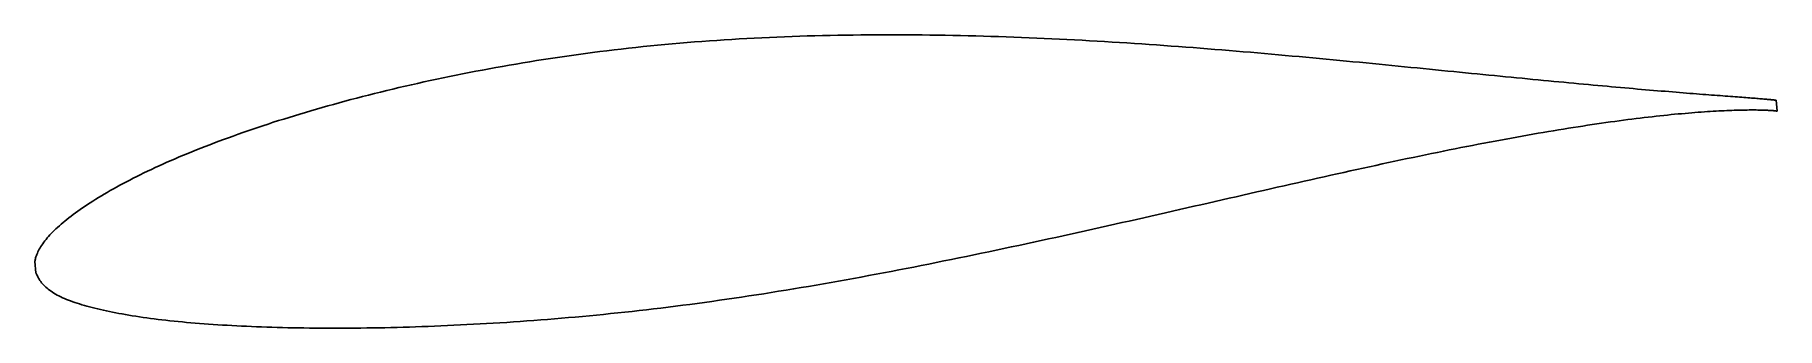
# Model space of a CAD drawing. Header units: metres. Extents: x -26.8 to 53.7, y -5.2 to 8.4.
import ezdxf

# ---------------------------------------------------------------- set-up
doc = ezdxf.new("R2010")
doc.units = ezdxf.units.M

msp = doc.modelspace()

# ---------------------------------------------------------------- linework, layer by layer
msp.add_lwpolyline([(53.649, 5.324), (53.648, 5.325), (53.643, 5.326), (53.635, 5.327), (53.624, 5.329), (53.61, 5.331), (53.593, 5.334), (53.572, 5.336), (53.549, 5.339), (53.522, 5.342), (53.493, 5.345), (53.46, 5.349), (53.424, 5.353), (53.385, 5.357), (53.343, 5.361), (53.298, 5.365), (53.25, 5.369), (53.198, 5.374), (53.144, 5.379), (53.087, 5.384), (53.026, 5.389), (52.963, 5.394), (52.896, 5.399), (52.826, 5.405), (52.754, 5.411), (52.678, 5.417), (52.599, 5.423), (52.517, 5.429), (52.432, 5.436), (52.345, 5.443), (52.254, 5.45), (52.16, 5.457), (52.063, 5.464), (51.963, 5.472), (51.86, 5.479), (51.754, 5.487), (51.646, 5.496), (51.534, 5.504), (51.419, 5.513), (51.301, 5.521), (51.181, 5.531), (51.057, 5.54), (50.931, 5.549), (50.802, 5.559), (50.669, 5.569), (50.534, 5.58), (50.396, 5.59), (50.255, 5.601), (50.111, 5.612), (49.965, 5.624), (49.815, 5.635), (49.663, 5.647), (49.508, 5.66), (49.35, 5.672), (49.189, 5.685), (49.026, 5.698), (48.86, 5.712), (48.691, 5.726), (48.519, 5.74), (48.344, 5.754), (48.167, 5.769), (47.987, 5.784), (47.804, 5.8), (47.619, 5.815), (47.431, 5.831), (47.241, 5.848), (47.047, 5.864), (46.851, 5.882), (46.653, 5.899), (46.452, 5.917), (46.248, 5.935), (46.042, 5.954), (45.833, 5.973), (45.622, 5.992), (45.408, 6.011), (45.191, 6.031), (44.972, 6.051), (44.751, 6.072), (44.527, 6.092), (44.301, 6.114), (44.073, 6.135), (43.842, 6.157), (43.608, 6.179), (43.372, 6.201), (43.134, 6.224), (42.894, 6.247), (42.651, 6.27), (42.406, 6.294), (42.159, 6.318), (41.909, 6.342), (41.657, 6.366), (41.403, 6.391), (41.147, 6.416), (40.889, 6.442), (40.628, 6.467), (40.366, 6.493), (40.101, 6.519), (39.834, 6.546), (39.565, 6.572), (39.294, 6.599), (39.021, 6.626), (38.746, 6.653), (38.469, 6.681), (38.19, 6.709), (37.909, 6.736), (37.626, 6.764), (37.342, 6.793), (37.055, 6.821), (36.767, 6.85), (36.476, 6.879), (36.184, 6.908), (35.89, 6.936), (35.595, 6.966), (35.297, 6.995), (34.998, 7.024), (34.697, 7.053), (34.395, 7.083), (34.091, 7.112), (33.785, 7.141), (33.478, 7.171), (33.169, 7.2), (32.858, 7.229), (32.546, 7.259), (32.233, 7.288), (31.918, 7.317), (31.602, 7.346), (31.284, 7.375), (30.965, 7.404), (30.644, 7.433), (30.322, 7.461), (29.999, 7.49), (29.675, 7.518), (29.349, 7.546), (29.022, 7.574), (28.694, 7.602), (28.364, 7.629), (28.034, 7.656), (27.702, 7.683), (27.37, 7.709), (27.036, 7.736), (26.701, 7.762), (26.365, 7.788), (26.028, 7.813), (25.69, 7.838), (25.351, 7.862), (25.011, 7.886), (24.671, 7.91), (24.329, 7.934), (23.987, 7.956), (23.644, 7.979), (23.3, 8), (22.955, 8.022), (22.61, 8.043), (22.264, 8.063), (21.917, 8.083), (21.57, 8.102), (21.221, 8.12), (20.873, 8.138), (20.524, 8.156), (20.174, 8.173), (19.824, 8.188), (19.473, 8.204), (19.122, 8.219), (18.771, 8.233), (18.419, 8.246), (18.066, 8.259), (17.714, 8.271), (17.361, 8.282), (17.008, 8.293), (16.654, 8.303), (16.3, 8.312), (15.946, 8.32), (15.592, 8.328), (15.238, 8.334), (14.884, 8.34), (14.53, 8.345), (14.175, 8.349), (13.821, 8.353), (13.466, 8.355), (13.112, 8.357), (12.757, 8.358), (12.403, 8.358), (12.049, 8.357), (11.695, 8.354), (11.341, 8.352), (10.987, 8.348), (10.634, 8.343), (10.281, 8.337), (9.928, 8.33), (9.575, 8.322), (9.223, 8.313), (8.871, 8.303), (8.52, 8.292), (8.169, 8.28), (7.818, 8.267), (7.468, 8.253), (7.118, 8.238), (6.769, 8.222), (6.421, 8.205), (6.073, 8.186), (5.726, 8.167), (5.379, 8.146), (5.033, 8.124), (4.688, 8.101), (4.343, 8.077), (3.999, 8.052), (3.656, 8.025), (3.314, 7.998), (2.973, 7.969), (2.632, 7.939), (2.292, 7.908), (1.954, 7.876), (1.616, 7.843), (1.279, 7.809), (0.943, 7.774), (0.608, 7.737), (0.275, 7.699), (-0.058, 7.66), (-0.39, 7.621), (-0.72, 7.58), (-1.05, 7.538), (-1.378, 7.494), (-1.705, 7.45), (-2.031, 7.405), (-2.356, 7.358), (-2.679, 7.311), (-3.001, 7.262), (-3.322, 7.213), (-3.641, 7.162), (-3.959, 7.111), (-4.276, 7.058), (-4.591, 7.005), (-4.905, 6.951), (-5.218, 6.896), (-5.529, 6.84), (-5.838, 6.784), (-6.147, 6.726), (-6.453, 6.668), (-6.758, 6.608), (-7.061, 6.548), (-7.363, 6.488), (-7.663, 6.426), (-7.962, 6.364), (-8.259, 6.302), (-8.554, 6.238), (-8.847, 6.174), (-9.139, 6.11), (-9.429, 6.044), (-9.717, 5.978), (-10.004, 5.911), (-10.288, 5.844), (-10.571, 5.776), (-10.852, 5.707), (-11.131, 5.638), (-11.408, 5.568), (-11.684, 5.498), (-11.957, 5.427), (-12.228, 5.356), (-12.498, 5.283), (-12.765, 5.211), (-13.031, 5.138), (-13.294, 5.064), (-13.555, 4.99), (-13.814, 4.916), (-14.072, 4.841), (-14.327, 4.766), (-14.579, 4.69), (-14.83, 4.613), (-15.079, 4.536), (-15.325, 4.459), (-15.569, 4.382), (-15.811, 4.305), (-16.051, 4.227), (-16.288, 4.148), (-16.524, 4.07), (-16.757, 3.991), (-16.987, 3.911), (-17.216, 3.832), (-17.441, 3.752), (-17.665, 3.672), (-17.886, 3.592), (-18.105, 3.512), (-18.322, 3.431), (-18.536, 3.351), (-18.747, 3.27), (-18.956, 3.189), (-19.163, 3.107), (-19.367, 3.026), (-19.569, 2.945), (-19.768, 2.863), (-19.965, 2.781), (-20.159, 2.7), (-20.35, 2.618), (-20.539, 2.536), (-20.726, 2.454), (-20.909, 2.372), (-21.091, 2.29), (-21.269, 2.208), (-21.445, 2.126), (-21.618, 2.044), (-21.789, 1.962), (-21.957, 1.88), (-22.122, 1.798), (-22.285, 1.717), (-22.445, 1.635), (-22.602, 1.553), (-22.756, 1.471), (-22.908, 1.389), (-23.056, 1.308), (-23.203, 1.226), (-23.346, 1.144), (-23.486, 1.063), (-23.624, 0.982), (-23.759, 0.901), (-23.891, 0.82), (-24.02, 0.74), (-24.147, 0.659), (-24.27, 0.58), (-24.391, 0.5), (-24.509, 0.421), (-24.624, 0.343), (-24.736, 0.265), (-24.846, 0.187), (-24.952, 0.11), (-25.056, 0.034), (-25.157, -0.042), (-25.254, -0.118), (-25.349, -0.192), (-25.441, -0.267), (-25.53, -0.34), (-25.617, -0.413), (-25.7, -0.485), (-25.78, -0.557), (-25.858, -0.629), (-25.932, -0.699), (-26.003, -0.77), (-26.072, -0.84), (-26.137, -0.909), (-26.2, -0.978), (-26.259, -1.046), (-26.316, -1.114), (-26.369, -1.182), (-26.42, -1.248), (-26.468, -1.314), (-26.512, -1.38), (-26.554, -1.445), (-26.592, -1.509), (-26.628, -1.572), (-26.66, -1.634), (-26.69, -1.695), (-26.717, -1.754), (-26.741, -1.812), (-26.761, -1.868), (-26.779, -1.922), (-26.795, -1.972), (-26.807, -2.02), (-26.817, -2.062), (-26.824, -2.098), (-26.829, -2.126), (-26.832, -2.144), (-26.784, -2.658), (-26.782, -2.662), (-26.777, -2.674), (-26.767, -2.693), (-26.754, -2.721), (-26.736, -2.76), (-26.715, -2.805), (-26.69, -2.854), (-26.662, -2.906), (-26.63, -2.959), (-26.596, -3.013), (-26.558, -3.066), (-26.518, -3.119), (-26.474, -3.172), (-26.427, -3.224), (-26.378, -3.275), (-26.325, -3.325), (-26.27, -3.374), (-26.211, -3.422), (-26.15, -3.469), (-26.085, -3.516), (-26.018, -3.561), (-25.947, -3.605), (-25.874, -3.649), (-25.798, -3.691), (-25.719, -3.733), (-25.637, -3.774), (-25.552, -3.814), (-25.464, -3.853), (-25.373, -3.891), (-25.279, -3.928), (-25.182, -3.965), (-25.083, -4.001), (-24.98, -4.036), (-24.875, -4.07), (-24.766, -4.105), (-24.655, -4.138), (-24.541, -4.171), (-24.424, -4.204), (-24.304, -4.236), (-24.181, -4.268), (-24.055, -4.3), (-23.927, -4.331), (-23.796, -4.362), (-23.661, -4.393), (-23.524, -4.423), (-23.384, -4.452), (-23.242, -4.482), (-23.096, -4.511), (-22.948, -4.539), (-22.797, -4.567), (-22.643, -4.595), (-22.487, -4.622), (-22.327, -4.648), (-22.165, -4.674), (-22.001, -4.699), (-21.833, -4.724), (-21.663, -4.748), (-21.491, -4.772), (-21.315, -4.794), (-21.138, -4.817), (-20.957, -4.838), (-20.774, -4.859), (-20.588, -4.88), (-20.4, -4.9), (-20.209, -4.919), (-20.015, -4.937), (-19.819, -4.956), (-19.621, -4.973), (-19.42, -4.99), (-19.216, -5.007), (-19.01, -5.022), (-18.802, -5.037), (-18.591, -5.052), (-18.378, -5.066), (-18.162, -5.08), (-17.944, -5.093), (-17.723, -5.105), (-17.5, -5.117), (-17.275, -5.128), (-17.047, -5.139), (-16.817, -5.149), (-16.585, -5.158), (-16.351, -5.167), (-16.114, -5.176), (-15.875, -5.183), (-15.634, -5.19), (-15.391, -5.197), (-15.145, -5.203), (-14.897, -5.208), (-14.647, -5.212), (-14.395, -5.216), (-14.141, -5.22), (-13.885, -5.222), (-13.627, -5.224), (-13.367, -5.226), (-13.104, -5.227), (-12.84, -5.227), (-12.574, -5.226), (-12.305, -5.225), (-12.035, -5.223), (-11.763, -5.22), (-11.489, -5.216), (-11.213, -5.212), (-10.935, -5.207), (-10.656, -5.202), (-10.374, -5.196), (-10.091, -5.189), (-9.806, -5.181), (-9.519, -5.172), (-9.231, -5.163), (-8.941, -5.153), (-8.649, -5.142), (-8.355, -5.131), (-8.06, -5.119), (-7.763, -5.106), (-7.465, -5.092), (-7.165, -5.077), (-6.864, -5.062), (-6.561, -5.046), (-6.256, -5.029), (-5.95, -5.012), (-5.643, -4.993), (-5.334, -4.974), (-5.024, -4.955), (-4.712, -4.934), (-4.4, -4.913), (-4.085, -4.89), (-3.77, -4.867), (-3.453, -4.843), (-3.135, -4.818), (-2.816, -4.792), (-2.495, -4.766), (-2.173, -4.738), (-1.851, -4.71), (-1.527, -4.68), (-1.202, -4.65), (-0.876, -4.619), (-0.549, -4.586), (-0.221, -4.553), (0.109, -4.519), (0.439, -4.484), (0.77, -4.447), (1.102, -4.41), (1.434, -4.372), (1.768, -4.333), (2.103, -4.293), (2.438, -4.252), (2.774, -4.209), (3.111, -4.166), (3.448, -4.122), (3.787, -4.077), (4.126, -4.031), (4.465, -3.984), (4.806, -3.936), (5.146, -3.887), (5.488, -3.837), (5.83, -3.786), (6.172, -3.734), (6.515, -3.682), (6.859, -3.628), (7.203, -3.574), (7.547, -3.518), (7.892, -3.462), (8.237, -3.405), (8.583, -3.347), (8.929, -3.289), (9.275, -3.229), (9.621, -3.169), (9.968, -3.108), (10.315, -3.046), (10.662, -2.984), (11.009, -2.921), (11.356, -2.857), (11.704, -2.793), (12.052, -2.728), (12.399, -2.662), (12.747, -2.595), (13.095, -2.528), (13.443, -2.461), (13.79, -2.393), (14.138, -2.324), (14.486, -2.255), (14.833, -2.185), (15.181, -2.115), (15.528, -2.045), (15.875, -1.974), (16.222, -1.902), (16.568, -1.83), (16.915, -1.758), (17.261, -1.686), (17.607, -1.613), (17.952, -1.539), (18.297, -1.466), (18.642, -1.392), (18.987, -1.318), (19.331, -1.244), (19.674, -1.17), (20.017, -1.095), (20.359, -1.02), (20.701, -0.945), (21.043, -0.87), (21.384, -0.794), (21.724, -0.719), (22.064, -0.643), (22.402, -0.567), (22.741, -0.491), (23.078, -0.416), (23.415, -0.34), (23.751, -0.264), (24.087, -0.188), (24.421, -0.112), (24.755, -0.036), (25.088, 0.04), (25.42, 0.116), (25.751, 0.192), (26.081, 0.267), (26.41, 0.342), (26.739, 0.417), (27.066, 0.492), (27.392, 0.567), (27.717, 0.642), (28.042, 0.716), (28.365, 0.79), (28.687, 0.863), (29.008, 0.937), (29.327, 1.01), (29.646, 1.083), (29.963, 1.155), (30.279, 1.227), (30.594, 1.299), (30.908, 1.37), (31.22, 1.441), (31.531, 1.511), (31.841, 1.581), (32.149, 1.65), (32.456, 1.719), (32.761, 1.787), (33.066, 1.855), (33.368, 1.923), (33.669, 1.989), (33.969, 2.056), (34.267, 2.121), (34.564, 2.186), (34.859, 2.25), (35.153, 2.314), (35.445, 2.377), (35.735, 2.44), (36.024, 2.501), (36.31, 2.563), (36.596, 2.623), (36.879, 2.682), (37.161, 2.741), (37.441, 2.8), (37.72, 2.857), (37.996, 2.914), (38.271, 2.97), (38.544, 3.025), (38.815, 3.079), (39.084, 3.133), (39.352, 3.186), (39.617, 3.238), (39.881, 3.289), (40.142, 3.339), (40.402, 3.389), (40.659, 3.437), (40.915, 3.485), (41.168, 3.532), (41.42, 3.578), (41.669, 3.624), (41.917, 3.668), (42.162, 3.711), (42.405, 3.754), (42.646, 3.796), (42.885, 3.837), (43.122, 3.877), (43.356, 3.917), (43.588, 3.955), (43.818, 3.993), (44.046, 4.03), (44.271, 4.065), (44.495, 4.101), (44.716, 4.135), (44.934, 4.168), (45.15, 4.201), (45.364, 4.232), (45.576, 4.263), (45.785, 4.293), (45.991, 4.322), (46.196, 4.35), (46.398, 4.378), (46.597, 4.404), (46.794, 4.43), (46.988, 4.455), (47.18, 4.479), (47.37, 4.503), (47.557, 4.525), (47.741, 4.547), (47.923, 4.567), (48.102, 4.588), (48.279, 4.607), (48.453, 4.625), (48.624, 4.643), (48.793, 4.66), (48.959, 4.676), (49.123, 4.692), (49.283, 4.706), (49.441, 4.721), (49.597, 4.734), (49.75, 4.747), (49.9, 4.759), (50.047, 4.77), (50.191, 4.781), (50.333, 4.791), (50.472, 4.8), (50.608, 4.809), (50.742, 4.817), (50.872, 4.825), (51, 4.832), (51.125, 4.838), (51.247, 4.844), (51.366, 4.849), (51.482, 4.854), (51.596, 4.858), (51.706, 4.862), (51.814, 4.865), (51.919, 4.868), (52.021, 4.871), (52.12, 4.873), (52.216, 4.874), (52.309, 4.875), (52.399, 4.876), (52.486, 4.877), (52.57, 4.877), (52.652, 4.876), (52.73, 4.876), (52.805, 4.875), (52.877, 4.874), (52.947, 4.872), (53.013, 4.871), (53.076, 4.869), (53.136, 4.866), (53.193, 4.864), (53.248, 4.862), (53.299, 4.859), (53.347, 4.856), (53.392, 4.854), (53.434, 4.851), (53.473, 4.848), (53.508, 4.845), (53.541, 4.842), (53.571, 4.839), (53.597, 4.836), (53.621, 4.833), (53.641, 4.831), (53.658, 4.829), (53.672, 4.826), (53.683, 4.825), (53.691, 4.823), (53.696, 4.822), (53.697, 4.822), (53.649, 5.324)], close=True)

doc.saveas('drawing.dxf')
